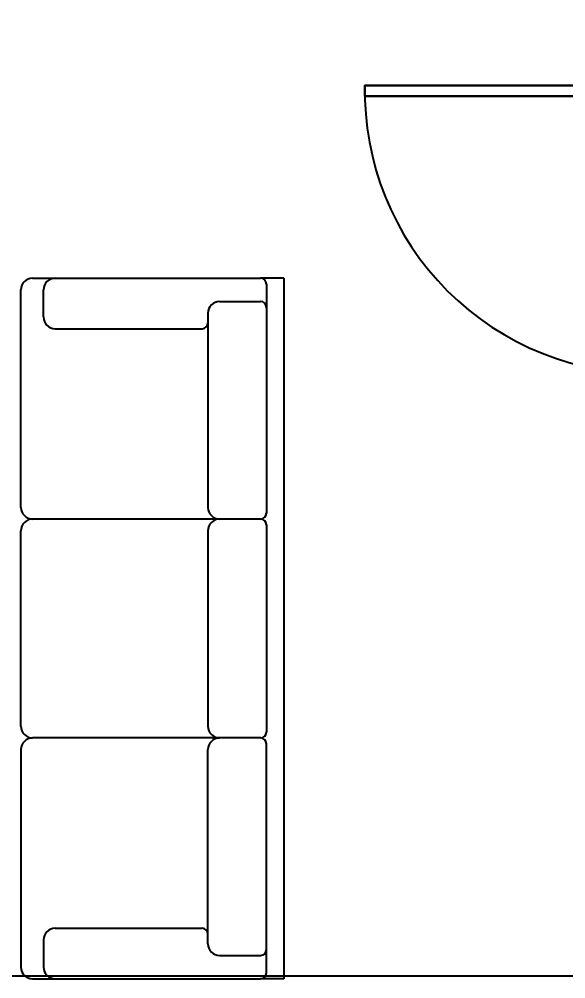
# Model space of a CAD drawing. Header units: millimetres. Extents: x -677 to -23, y -135 to 1112.
# Drawn here: x -193.318 to -191.803, y 844.597 to 847.26 of the extents above; entities that cross this region are included whole.
import ezdxf

# ---------------------------------------------------------------- set-up
doc = ezdxf.new("R2010")
doc.units = ezdxf.units.MM
doc.header["$LTSCALE"] = 20
doc.header["$MEASUREMENT"] = 0
doc.header["$PDSIZE"] = -5
doc.linetypes.add('DASHDOT2', pattern=[0.5, 0.25, -0.125, 0, -0.125])
doc.linetypes.add('HIDDEN2', pattern=[0.1875, 0.125, -0.0625])
doc.layers.get('0').update_dxf_attribs({"linetype": 'CONTINUOUS'})
doc.layers.get('Defpoints').update_dxf_attribs({"linetype": 'CONTINUOUS'})
for name, color, linetype in [('AR-ALV', 5, 'CONTINUOUS'), ('COTA', 7, 'CONTINUOUS'), ('COTAS', 7, 'CONTINUOUS')]:
    doc.layers.add(name, color=color, linetype=linetype)
doc.layers.add('E-Pen-C', color=4, linetype='CONTINUOUS', lineweight=15)
doc.layers.add('E-Pen-G', color=3, linetype='CONTINUOUS', lineweight=30)
doc.styles.add('F2', font='swissc.ttf')
doc.dimstyles.new('DIMENSION-1', dxfattribs={"dimtxt": 0.11, "dimasz": 0.07, "dimexe": 1, "dimexo": 0, "dimgap": 0.12, "dimtad": 1, "dimzin": 7, "dimdsep": 46, "dimtxsty": 'F2', "dimblk1": 'TRACO', "dimblk2": 'TRACO', "dimsah": 1, "dimcen": 1, "dimse1": 1, "dimse2": 1, "dimclrd": 256, "dimclre": 256, "dimclrt": 6, "dimadec": 0, "dimazin": 0, "dimtfac": 1, "dimtix": 1, "dimtmove": 2, "dimatfit": 3, "dimldrblk": 'TRACO', "dimfxl": 1, "dimtolj": 1, "dimtzin": 0, "dimarcsym": 0})

# ---------------------------------------------------------------- blocks, each defined once
blk = doc.blocks.new('A$C7AFB675E')
at = {"color": 8}
for p, q in [((5.2102, 2.8261), (5.9902, 2.8261)), ((6.0702, 2.8261), (5.9902, 2.8261)), ((6.0102, 2.8061), (6.0102, 2.7261)), ((6.0702, 2.8261), (6.0702, 0.4261)), ((5.1702, 2.0411), (5.1702, 2.7861)), ((5.2477, 2.6931), (5.2477, 2.7861)), ((5.8502, 2.7461), (5.9902, 2.7461)), ((5.8102, 2.7061), (5.8102, 2.0411)), ((6.0102, 2.7261), (6.0102, 2.0211)), ((5.2877, 2.6531), (5.7902, 2.6531)), ((5.8502, 2.0011), (5.2102, 2.0011)), ((5.8502, 2.0011), (5.2102, 2.0011)), ((5.9902, 2.0011), (5.8502, 2.0011)), ((6.0102, 1.9811), (6.0102, 1.2711)), ((5.1702, 1.2911), (5.1702, 1.9611)), ((5.8102, 1.9611), (5.8102, 1.2911)), ((5.8502, 1.2511), (5.2102, 1.2511)), ((5.8502, 1.2511), (5.2102, 1.2511)), ((5.9902, 1.2511), (5.8502, 1.2511)), ((5.9902, 1.2511), (5.8502, 1.2511)), ((6.0102, 0.5261), (6.0102, 1.2311)), ((5.1702, 1.2111), (5.1702, 0.6661)), ((5.8102, 0.5461), (5.8102, 1.2111)), ((5.1702, 0.6661), (5.1702, 0.4661)), ((5.2877, 0.5991), (5.7902, 0.5991)), ((5.2477, 0.5591), (5.2477, 0.4661)), ((6.0102, 0.4461), (6.0102, 0.5261)), ((5.8502, 0.5061), (5.9902, 0.5061)), ((5.2102, 0.4261), (5.9902, 0.4261)), ((6.0702, 0.4261), (5.9902, 0.4261))]:
    blk.add_line(p, q, dxfattribs=at)
for centre, radius, start, end in [((5.2102, 2.7861), 0.04, 90, 180), ((5.2877, 2.7861), 0.04, 90, 180), ((5.9902, 2.8061), 0.02, 0, 90), ((5.8502, 2.7061), 0.04, 90, 180), ((5.9902, 2.7261), 0.02, 0, 90), ((5.2877, 2.6931), 0.04, 180, 270), ((5.7902, 2.6731), 0.02, 270, 0), ((5.2102, 2.0411), 0.04, 180, 270), ((5.8502, 2.0411), 0.04, 180, 270), ((5.9902, 2.0211), 0.02, 270, 0), ((5.2102, 1.9611), 0.04, 90, 180), ((5.8502, 1.9611), 0.04, 90, 180), ((5.9902, 1.9811), 0.02, 0, 90), ((5.2102, 1.2911), 0.04, 180, 270), ((5.8502, 1.2911), 0.04, 180, 270), ((5.2102, 1.2111), 0.04, 90, 180), ((5.8502, 1.2111), 0.04, 90, 180), ((5.9902, 1.2711), 0.02, 270, 0), ((5.9902, 1.2311), 0.02, 0, 90), ((5.2877, 0.5591), 0.04, 90, 180), ((5.7902, 0.5791), 0.02, 0, 90), ((5.8502, 0.5461), 0.04, 180, 270), ((5.9902, 0.5261), 0.02, 270, 0), ((5.2102, 0.4661), 0.04, 180, 270), ((5.2877, 0.4661), 0.04, 180, 270), ((5.9902, 0.4461), 0.02, 270, 0)]:
    blk.add_arc(centre, radius, start, end, dxfattribs=at)
blk = doc.blocks.new('TRACO')
at = {"layer": 'E-Pen-C'}
for p, q in [((0, 1), (0, -1)), ((-1, 0), (1, 0))]:
    blk.add_line(p, q, dxfattribs=at)
at = {"layer": 'E-Pen-G'}
blk.add_line((-0.424, -0.424), (0.424, 0.424), dxfattribs=at)
blk = doc.blocks.new('*D995')
at = {"color": 4, "lineweight": -2}
blk.add_line((-187.1368, 845.454), (-187.1368, 848.864), dxfattribs=at)
at = {"layer": 'Defpoints', "color": 0, "linetype": 'Continuous'}
for p in [(-192.6208, 848.934), (-187.1368, 848.934), (-188.1437, 845.384)]:
    blk.add_point(p, dxfattribs=at)
at = {"color": 4, "linetype": 'Continuous', "lineweight": -2, "xscale": 0.07, "yscale": 0.07, "zscale": 0.07}
for p, rotation in [((-187.1368, 848.934), 90), ((-187.1368, 845.384), 270)]:
    blk.add_blockref('TRACO', p, dxfattribs=dict(at, rotation=rotation))
at = {"color": 4, "linetype": 'Continuous', "insert": (-187.3132, 847.159), "char_height": 0.11, "attachment_point": 5, "rotation": 90, "style": 'F2'}
blk.add_mtext('\\A1;3.55', dxfattribs=at)
blk = doc.blocks.new('*D938')
at = {"color": 4, "lineweight": -2}
blk.add_line((-189.9664, 845.454), (-189.9664, 848.864), dxfattribs=at)
at = {"layer": 'Defpoints', "color": 0, "linetype": 'Continuous'}
for p in [(-194.1052, 848.934), (-189.9664, 848.934), (-191.4099, 845.384)]:
    blk.add_point(p, dxfattribs=at)
at = {"color": 4, "linetype": 'Continuous', "lineweight": -2, "xscale": 0.07, "yscale": 0.07, "zscale": 0.07}
for p, rotation in [((-189.9664, 848.934), 90), ((-189.9664, 845.384), 270)]:
    blk.add_blockref('TRACO', p, dxfattribs=dict(at, rotation=rotation))
at = {"color": 4, "linetype": 'Continuous', "insert": (-190.1428, 847.159), "char_height": 0.11, "attachment_point": 5, "rotation": 90, "style": 'F2'}
blk.add_mtext('\\A1;3.55', dxfattribs=at)

msp = doc.modelspace()

# ---------------------------------------------------------------- linework, layer by layer
at = {"layer": 'AR-ALV', "color": 2, "linetype": 'DASHDOT2'}
msp.add_line((-180.1698, 844.6044), (-209.6038, 844.6044), dxfattribs=at)
at = {"layer": 'COTA', "color": 7, "linetype": 'Continuous'}
for points in [[(-191.5599, 847.0761), (-192.3599, 847.0761), (-192.3599, 847.0461), (-191.5599, 847.0461)], [(-191.5599, 847.0461), (-192.3599, 847.0461), (-192.3599, 847.0761), (-191.5599, 847.0761)], [(-191.5599, 847.0761), (-192.3599, 847.0761), (-192.3599, 847.0461), (-191.5599, 847.0461)]]:
    msp.add_lwpolyline(points, close=True, dxfattribs=at)
at = {"layer": 'COTA', "color": 8, "linetype": 'HIDDEN2'}
msp.add_arc((-191.5774, 847.059), 0.7826, 178.7464, 271.2863, dxfattribs=at)

# ---------------------------------------------------------------- block references
at = {"layer": 'COTAS', "ltscale": 0.35, "xscale": 0.81, "yscale": 0.81, "zscale": 0.81}
msp.add_blockref('A$C7AFB675E', (-197.5011, 844.252), dxfattribs=at)

# ---------------------------------------------------------------- dimensions: what is measured, and where the dimension line sits
at = {"color": 8, "linetype": 'Continuous'}
for base, p1, p2, angle, picture, middle in [((-189.9664, 848.934), (-191.4099, 845.384), (-194.1052, 848.934), 90, '*D938', (-190.1428, 847.159)), ((-187.1368, 848.934), (-188.1437, 845.384), (-192.6208, 848.934), 270, '*D995', (-187.3132, 847.159))]:
    dim = msp.add_linear_dim(base=base, p1=p1, p2=p2, angle=angle, dimstyle='DIMENSION-1', override={"dimclrd": 4, "dimclrt": 4, "dimadec": 8, "dimfxl": 0.5, "dimfxlon": 1}, dxfattribs=at)
    dim.commit()
    dim.dimension.update_dxf_attribs({"geometry": picture, "text_midpoint": middle})

doc.saveas('drawing.dxf')
